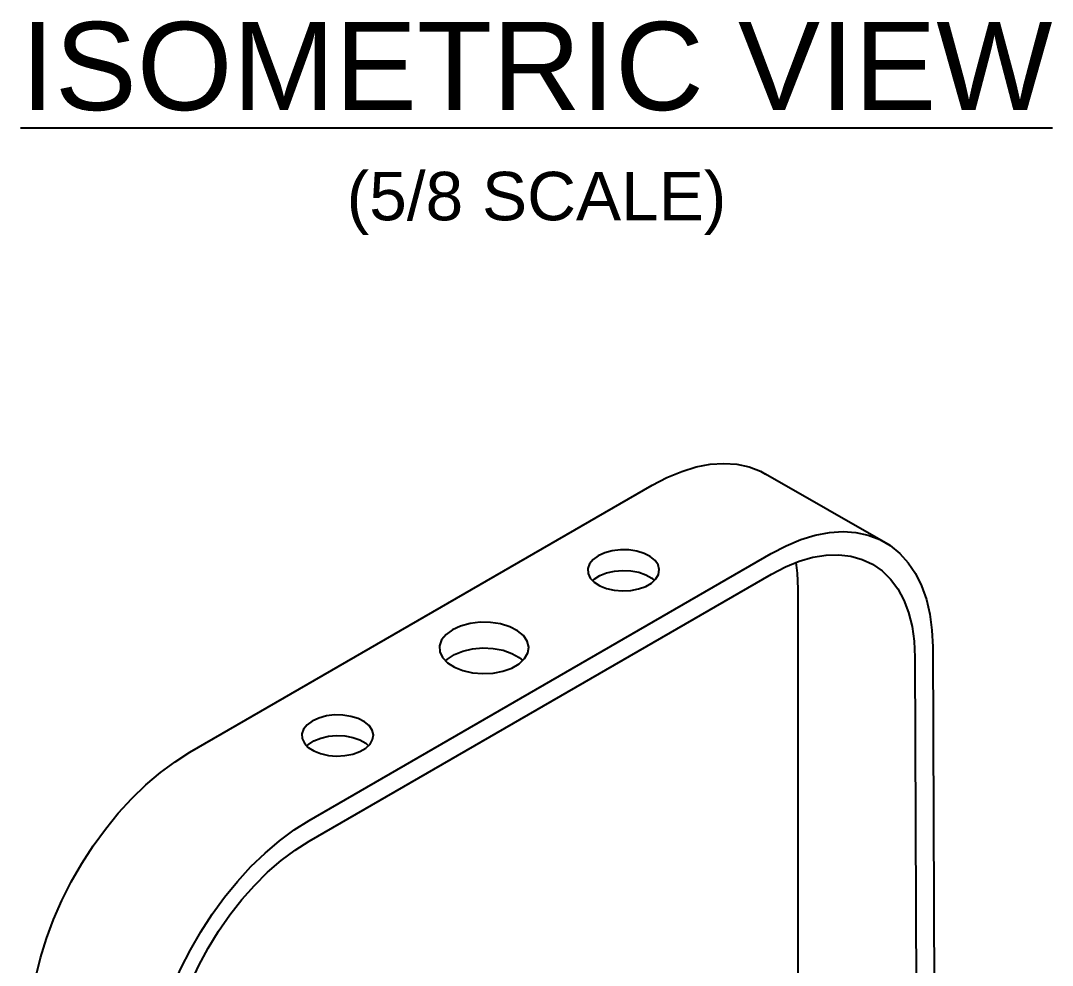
# Model space of a CAD drawing. Header units: inches. Extents: x 1.2 to 44.8, y 1.3 to 32.8.
# Drawn here: x 10.07 to 15.93, y 27.4 to 32.77 of the extents above; entities that cross this region are included whole.
import ezdxf
from ezdxf.enums import TextEntityAlignment as Align

# ---------------------------------------------------------------- set-up
doc = ezdxf.new("R2010")
doc.units = ezdxf.units.IN
doc.header["$MEASUREMENT"] = 0
doc.layers.add('DIM', color=1, linetype='Continuous')
doc.layers.add('OBJECT', color=7, linetype='Continuous')
doc.styles.get("Standard").update_dxf_attribs({"font": 'arial.ttf'})

msp = doc.modelspace()

# ---------------------------------------------------------------- linework, layer by layer
at = {"layer": 'OBJECT'}
for p, q in [((15.0122, 29.7864), (14.3031, 30.1924)), ((11.0346, 28.6134), (13.6596, 30.1288)), ((11.7112, 28.2262), (14.3362, 29.7416)), ((11.7116, 28.1091), (14.3366, 29.6245)), ((14.4877, 29.5408), (14.4877, 26.2362)), ((15.2532, 29.2121), (15.2652, 25.9766)), ((15.1519, 29.1536), (15.1636, 26.0267))]:
    msp.add_line(p, q, dxfattribs=at)
at = {"layer": 'OBJECT', "flags": 128}
for points in [[(13.6596, 30.1288), (13.7439, 30.1729), (13.8275, 30.2077), (13.9096, 30.2327), (13.9897, 30.2479), (14.067, 30.253), (14.1409, 30.248), (14.2107, 30.233), (14.2758, 30.2081), (14.3031, 30.1924)], [(14.3362, 29.7416), (14.4204, 29.7857), (14.504, 29.8205), (14.5862, 29.8455), (14.6663, 29.8607), (14.7436, 29.8658), (14.8174, 29.8608), (14.8872, 29.8458), (14.9523, 29.8209), (15.0122, 29.7864), (15.0664, 29.7424), (15.1143, 29.6894), (15.1557, 29.6278), (15.1901, 29.5582), (15.2172, 29.4811), (15.2369, 29.3973), (15.2489, 29.3073), (15.2532, 29.2121)], [(13.3535, 29.7284), (13.3243, 29.7071), (13.3043, 29.6825), (13.2948, 29.6559), (13.2962, 29.6288), (13.3084, 29.6026), (13.3308, 29.5788), (13.3621, 29.5586), (13.4008, 29.5431), (13.4446, 29.5332), (13.4913, 29.5294), (13.5383, 29.5319), (13.5831, 29.5405), (13.6233, 29.5549), (13.6567, 29.5741), (13.6814, 29.5973), (13.6963, 29.6231), (13.7004, 29.6501), (13.6935, 29.6769), (13.6761, 29.7021), (13.6491, 29.7242), (13.6138, 29.7422), (13.5723, 29.7549), (13.5267, 29.7618), (13.4795, 29.7625), (13.4333, 29.7569), (13.3906, 29.7453), (13.3535, 29.7284)], [(14.3366, 29.6245), (14.4162, 29.6659), (14.495, 29.6979), (14.5724, 29.7201), (14.6475, 29.7323), (14.7197, 29.7345), (14.7882, 29.7265), (14.8524, 29.7085), (14.9117, 29.6807), (14.9654, 29.6433), (15.0132, 29.5966), (15.0544, 29.5412), (15.0888, 29.4775), (15.116, 29.4062), (15.1357, 29.3279), (15.1477, 29.2435), (15.1519, 29.1536)], [(14.476, 29.6902), (14.4835, 29.6307), (14.4877, 29.5408)], [(13.3216, 29.587), (13.3312, 29.5956), (13.3626, 29.616), (13.4012, 29.6316), (13.4451, 29.6418), (13.4918, 29.6458), (13.5388, 29.6436), (13.5836, 29.6351), (13.6237, 29.621), (13.6571, 29.6019), (13.6733, 29.5883)], [(12.5257, 29.3089), (12.4892, 29.2822), (12.4642, 29.2514), (12.4523, 29.2182), (12.454, 29.1843), (12.4693, 29.1516), (12.4973, 29.1218), (12.5365, 29.0966), (12.5848, 29.0772), (12.6396, 29.0649), (12.698, 29.0601), (12.7567, 29.0632), (12.8127, 29.074), (12.8629, 29.0919), (12.9046, 29.116), (12.9356, 29.1449), (12.9541, 29.1772), (12.9593, 29.2109), (12.9507, 29.2445), (12.929, 29.2759), (12.8951, 29.3036), (12.8511, 29.326), (12.7991, 29.342), (12.7422, 29.3506), (12.6832, 29.3515), (12.6255, 29.3445), (12.572, 29.33), (12.5257, 29.3089)], [(12.4858, 29.132), (12.4978, 29.1429), (12.537, 29.1683), (12.5853, 29.1879), (12.6402, 29.2005), (12.6985, 29.2056), (12.7573, 29.2028), (12.8133, 29.1923), (12.8635, 29.1746), (12.9052, 29.1507), (12.9254, 29.1337)], [(11.7298, 28.7911), (11.7006, 28.7697), (11.6806, 28.7451), (11.6711, 28.7185), (11.6725, 28.6914), (11.6847, 28.6652), (11.7071, 28.6414), (11.7384, 28.6212), (11.7771, 28.6058), (11.8209, 28.5959), (11.8676, 28.5921), (11.9146, 28.5945), (11.9594, 28.6032), (11.9996, 28.6175), (12.0329, 28.6368), (12.0577, 28.6599), (12.0726, 28.6857), (12.0767, 28.7127), (12.0698, 28.7396), (12.0524, 28.7647), (12.0253, 28.7869), (11.9901, 28.8048), (11.9486, 28.8176), (11.903, 28.8245), (11.8558, 28.8252), (11.8096, 28.8196), (11.7668, 28.808), (11.7298, 28.7911)], [(11.6979, 28.6496), (11.7075, 28.6583), (11.7389, 28.6786), (11.7775, 28.6943), (11.8214, 28.7044), (11.8681, 28.7085), (11.9151, 28.7062), (11.9599, 28.6978), (12, 28.6837), (12.0334, 28.6646), (12.0496, 28.6509)], [(10.1255, 27.0297), (10.129, 27.1294), (10.1403, 27.2328), (10.1593, 27.339), (10.1857, 27.447), (10.2195, 27.5559), (10.2602, 27.6649), (10.3075, 27.7729), (10.3611, 27.8791), (10.4205, 27.9825), (10.4852, 28.0823), (10.5545, 28.1777), (10.628, 28.2677), (10.705, 28.3517), (10.7849, 28.4288), (10.8669, 28.4986), (10.9504, 28.5603), (11.0346, 28.6134)], [(10.802, 26.6425), (10.8056, 26.7422), (10.8169, 26.8456), (10.8358, 26.9518), (10.8623, 27.0598), (10.896, 27.1687), (10.9367, 27.2777), (10.9841, 27.3857), (11.0377, 27.4919), (11.0971, 27.5954), (11.1617, 27.6952), (11.2311, 27.7905), (11.3046, 27.8805), (11.3816, 27.9645), (11.4614, 28.0416), (11.5435, 28.1114), (11.6269, 28.1731), (11.7112, 28.2262)], [(10.9032, 26.7009), (10.9068, 26.7953), (10.9182, 26.8932), (10.9372, 26.9938), (10.9637, 27.0961), (10.9975, 27.1991), (11.0381, 27.3019), (11.0853, 27.4033), (11.1386, 27.5025), (11.1974, 27.5985), (11.2611, 27.6904), (11.3293, 27.7772), (11.4012, 27.8582), (11.4761, 27.9326), (11.5533, 27.9996), (11.632, 28.0586), (11.7116, 28.1091)]]:
    msp.add_lwpolyline(points, dxfattribs=at)

# ---------------------------------------------------------------- texts
at = {"layer": 'DIM'}
for s, height, p in [('%%UISOMETRIC VIEW', 0.5, (13.003, 32.2584)), ('(5/8 SCALE)', 0.275, (13.003, 31.6328))]:
    msp.add_text(s, height=height, dxfattribs=at).set_placement(p, align=Align.CENTER)

doc.saveas('drawing.dxf')
